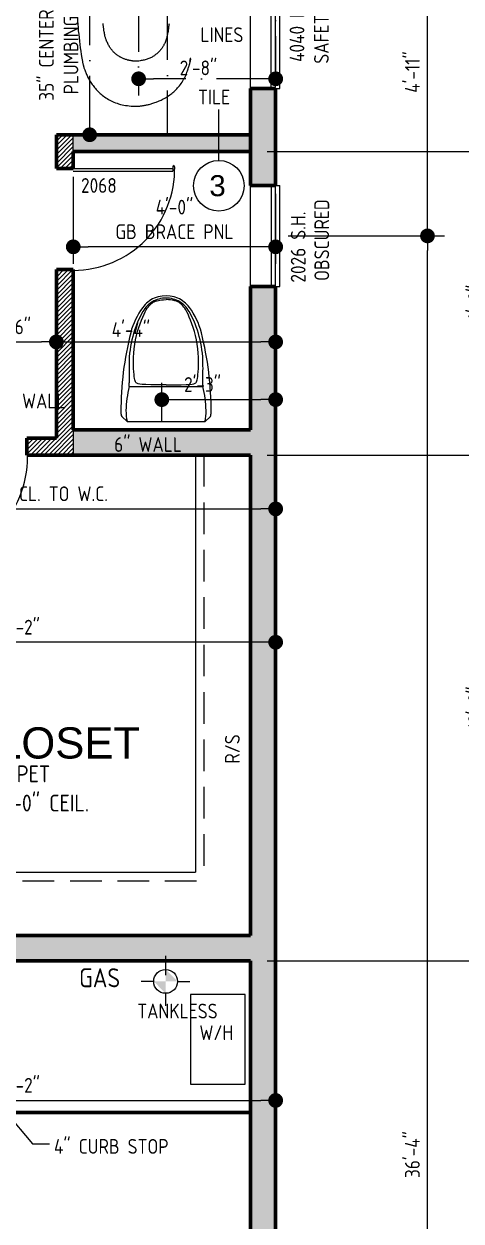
# Model space of a CAD drawing. Header units: feet. Extents: x 57903 to 63568, y -124112 to -112262.
# Drawn here: x 63307.6 to 63411.3, y -123728.5 to -123444.4 of the extents above; entities that cross this region are included whole.
import ezdxf

# ---------------------------------------------------------------- set-up
doc = ezdxf.new("R2010")
doc.units = ezdxf.units.FT
doc.header["$LTSCALE"] = 30
doc.header["$MEASUREMENT"] = 0
for name, pattern in [('HIDDEN', [0.375, 0.25, -0.125]), ('Solid', [0]), ('WIRE3', [0.59, 0.35, -0.12, 0, -0.12])]:
    doc.linetypes.add(name, pattern=pattern)
for name, color, linetype, lineweight in [('2', 2, 'Continuous', 35), ('CDRAFT0', 7, 'Continuous', 18), ('DIMS', 137, 'Continuous', 15), ('DOORS', 157, 'Continuous', 9), ('DOORTEXT', 253, 'Continuous', 20), ('FIXTURES', 2, 'Continuous', 15), ('HATCH', 123, 'Continuous', 0), ('ROOM LBLS', 253, 'Continuous', 30), ('TEXT LBLS', 81, 'Continuous', 18), ('WALLS', 7, 'Continuous', 60), ('WINDWS LBLS', 121, 'Continuous', 18)]:
    doc.layers.add(name, color=color, linetype=linetype, lineweight=lineweight)
for name, color, linetype in [('CABS-FLOORPLAN', 4, 'Continuous'), ('ELECTRICAL WIRING', 137, 'WIRE3'), ('TEXT', 7, 'Continuous'), ('WINS', 121, 'Continuous')]:
    doc.layers.add(name, color=color, linetype=linetype)
doc.styles.add('ARCH', font='ARCHITXT.SHX')
doc.styles.add('SWIS72', font='swissel.ttf', dxfattribs={"height": 4.5})
doc.styles.add('TEXT1', font='ARCHITXT.shx')
doc.dimstyles.new('ARCHITECTURAL', dxfattribs={"dimtxt": 3.5, "dimasz": 3.5, "dimexe": 4, "dimexo": 2, "dimgap": 1.5, "dimtad": 1, "dimdec": 1, "dimzin": 3, "dimdsep": 46, "dimlunit": 4, "dimtxsty": 'ARCH', "dimblk": 'DOT', "dimcen": 0.0625, "dimadec": 0, "dimazin": 0, "dimtfac": 1, "dimtdec": 1, "dimtix": 1, "dimtofl": 0, "dimtmove": 1, "dimatfit": 2, "dimldrblk": 'DOTSMALL', "dimfxl": 1, "dimtolj": 1, "dimtzin": 0, "dimarcsym": 0})

# ---------------------------------------------------------------- blocks, each defined once
blk = doc.blocks.new('TOILET1')
at = {"layer": 'CABS-FLOORPLAN', "color": 12}
for p, q in [((8.75, -10.25), (-8.75, -10.25)), ((-8.75, -10.25), (-8.71, -11.13)), ((8.75, -10.25), (8.71, -11.13))]:
    blk.add_line(p, q, dxfattribs=at)
blk.add_lwpolyline([(10.51, -3.11), (9.25, -2), (-9.25, -2), (-10.51, -3.11, 0.093331), (-10.71, -4.17, 0.061565), (-8.38, -23.04, 0.101081), (-5.53, -29.02, 0.125084), (-2.79, -31.24), (-1.9, -31.57), (-0.95, -31.74), (0, -31.77), (0.95, -31.74), (1.9, -31.57), (2.79, -31.24, 0.119506), (5.53, -29.02, 0.09972), (8.38, -23.04, 0.061521), (10.71, -4.17, 0.093352)], format="xyb", close=True, dxfattribs=at)
for points in [[(0, -10.65), (-2.05, -10.66), (-3.62, -10.68), (-4.8, -10.72), (-5.64, -10.77), (-6.21, -10.83), (-6.57, -10.89), (-6.79, -10.97), (-6.93, -11.05), (-6.93, -11.05), (-7.05, -11.14), (-7.15, -11.25), (-7.24, -11.4), (-7.32, -11.59), (-7.39, -11.84), (-7.46, -12.18), (-7.52, -12.6), (-7.58, -13.12), (-7.58, -13.12), (-7.63, -13.76), (-7.68, -14.51), (-7.71, -15.34), (-7.71, -16.24), (-7.7, -17.2), (-7.65, -18.21), (-7.55, -19.24), (-7.42, -20.28), (-7.42, -20.28), (-7.23, -21.31), (-7, -22.33), (-6.74, -23.33), (-6.45, -24.27), (-6.15, -25.17), (-5.83, -26), (-5.52, -26.75), (-5.22, -27.41), (-5.22, -27.41), (-4.94, -27.97), (-4.68, -28.44), (-4.44, -28.82), (-4.22, -29.13), (-4.02, -29.38), (-3.83, -29.58), (-3.67, -29.74), (-3.53, -29.87), (-3.53, -29.87), (-3.41, -29.98), (-3.3, -30.07), (-3.2, -30.14), (-3.1, -30.21), (-3.01, -30.27), (-2.91, -30.32), (-2.79, -30.38), (-2.66, -30.44), (-2.66, -30.44), (-2.51, -30.5), (-2.32, -30.57), (-2.09, -30.63), (-1.82, -30.7), (-1.48, -30.75), (-1.07, -30.81), (-0.58, -30.85), (0, -30.88)], [(0, -10.65), (2.05, -10.66), (3.62, -10.68), (4.8, -10.72), (5.64, -10.77), (6.21, -10.83), (6.57, -10.89), (6.79, -10.97), (6.93, -11.05), (6.93, -11.05), (7.05, -11.14), (7.15, -11.25), (7.24, -11.4), (7.32, -11.59), (7.39, -11.84), (7.46, -12.18), (7.52, -12.6), (7.58, -13.12), (7.58, -13.12), (7.63, -13.76), (7.68, -14.51), (7.71, -15.34), (7.71, -16.24), (7.7, -17.2), (7.65, -18.21), (7.55, -19.24), (7.42, -20.28), (7.42, -20.28), (7.23, -21.31), (7, -22.33), (6.74, -23.33), (6.45, -24.27), (6.15, -25.17), (5.83, -26), (5.52, -26.75), (5.22, -27.41), (5.22, -27.41), (4.94, -27.97), (4.68, -28.44), (4.44, -28.82), (4.22, -29.13), (4.02, -29.38), (3.83, -29.58), (3.67, -29.74), (3.53, -29.87), (3.53, -29.87), (3.41, -29.98), (3.3, -30.07), (3.2, -30.14), (3.1, -30.21), (3.01, -30.27), (2.91, -30.32), (2.79, -30.38), (2.66, -30.44), (2.66, -30.44), (2.51, -30.5), (2.32, -30.57), (2.09, -30.63), (1.82, -30.7), (1.48, -30.75), (1.07, -30.81), (0.58, -30.85), (0, -30.88)]]:
    blk.add_lwpolyline(points, dxfattribs=at)
for centre, radius, start, end in [((3.49, -4.54), 12.99, 168.7413, 180), ((-3.49, -4.54), 12.99, 0, 11.2587), ((19.71, -3.61), 29.23, 181.8205, 193.1357), ((-19.71, -3.61), 29.23, 346.8643, 358.1795), ((90.56, -14.61), 99.33, 177.9943, 180.6406), ((-90.56, -14.61), 99.33, 359.3594, 2.0057), ((17.19, -15.43), 25.96, 180.6406, 209.1162), ((-17.19, -15.43), 25.96, 330.8838, 359.3594), ((-0.15, -25.09), 6.11, 209.1162, 239.5441), ((0.15, -25.09), 6.11, 300.4559, 330.8838), ((0.04, -24.77), 6.48, 239.5441, 269.6202), ((-0.04, -24.77), 6.48, 270.3798, 300.4559)]:
    blk.add_arc(centre, radius, start, end, dxfattribs=at)
blk = doc.blocks.new('_Dot')
at = {"layer": 'DIMS', "color": 0, "lineweight": -2}
blk.add_line((-0.5, 0), (-1, 0), dxfattribs=at)
at = {"layer": 'DIMS', "color": 0, "const_width": 0.5}
blk.add_lwpolyline([(-0.25, 0, 1), (0.25, 0, 1)], format="xyb", close=True, dxfattribs=at)
blk = doc.blocks.new('*D727')
at = {"layer": 'Defpoints', "color": 0, "linetype": 'Solid', "transparency": 16777216}
for p in [(63367.31, -123582.89), (63245.31, -123586.34), (63245.31, -123591.16)]:
    blk.add_point(p, dxfattribs=at)
at = {"layer": 'DIMS', "color": 0, "linetype": 'Solid', "lineweight": -2, "transparency": 16777216}
for p, q in [((63367.31, -123584.89), (63367.31, -123595.16)), ((63245.31, -123588.34), (63245.31, -123595.16)), ((63363.81, -123591.16), (63248.81, -123591.16))]:
    blk.add_line(p, q, dxfattribs=at)
at = {"layer": 'DIMS', "color": 0, "linetype": 'Solid', "lineweight": -2, "transparency": 16777216, "xscale": 3.5, "yscale": 3.5, "zscale": 3.5, "rotation": 180}
blk.add_blockref('_Dot', (63245.31, -123591.16), dxfattribs=at)
at = {"layer": 'DIMS', "color": 0, "linetype": 'Solid', "lineweight": -2, "transparency": 16777216, "xscale": 3.5, "yscale": 3.5, "zscale": 3.5}
blk.add_blockref('_Dot', (63367.31, -123591.16), dxfattribs=at)
at = {"layer": 'DIMS', "color": 0, "linetype": 'Solid', "transparency": 16777216, "insert": (63306.31, -123587.58), "char_height": 3.5, "attachment_point": 5, "style": 'ARCH'}
blk.add_mtext('\\A1;10\'-2"', dxfattribs=at)
blk = doc.blocks.new('_DotSmall')
at = {"layer": 'DIMS', "color": 0, "const_width": 0.5}
blk.add_lwpolyline([(-0.0625, 0, 1), (0.0625, 0, 1)], format="xyb", close=True, dxfattribs=at)
blk = doc.blocks.new('*D648')
at = {"layer": 'Defpoints', "color": 0, "linetype": 'Solid', "transparency": 16777216}
for p in [(63245.31, -123660.74), (63367.31, -123689.52), (63367.31, -123699.89)]:
    blk.add_point(p, dxfattribs=at)
at = {"layer": 'DIMS', "color": 0, "linetype": 'Solid', "lineweight": -2, "transparency": 16777216}
for p, q in [((63245.31, -123662.74), (63245.31, -123703.89)), ((63367.31, -123691.52), (63367.31, -123703.89)), ((63248.81, -123699.89), (63363.81, -123699.89))]:
    blk.add_line(p, q, dxfattribs=at)
at = {"layer": 'DIMS', "color": 0, "linetype": 'Solid', "lineweight": -2, "transparency": 16777216, "xscale": 3.5, "yscale": 3.5, "zscale": 3.5, "rotation": 180}
blk.add_blockref('_Dot', (63245.31, -123699.89), dxfattribs=at)
at = {"layer": 'DIMS', "color": 0, "linetype": 'Solid', "lineweight": -2, "transparency": 16777216, "xscale": 3.5, "yscale": 3.5, "zscale": 3.5}
blk.add_blockref('_Dot', (63367.31, -123699.89), dxfattribs=at)
at = {"layer": 'DIMS', "color": 0, "linetype": 'Solid', "transparency": 16777216, "insert": (63306.31, -123696.3), "char_height": 3.5, "attachment_point": 5, "style": 'ARCH'}
blk.add_mtext('\\A1;10\'-2"', dxfattribs=at)
blk = doc.blocks.new('*D649')
at = {"layer": 'Defpoints', "color": 0, "linetype": 'Solid', "transparency": 16777216}
for p in [(63367.31, -123519.9), (63367.31, -123524.23), (63315.31, -123528.15)]:
    blk.add_point(p, dxfattribs=at)
at = {"layer": 'DIMS', "color": 0, "linetype": 'Solid', "lineweight": -2, "transparency": 16777216}
for p, q in [((63315.31, -123526.15), (63315.31, -123515.9)), ((63367.31, -123522.23), (63367.31, -123515.9)), ((63318.81, -123519.9), (63363.81, -123519.9))]:
    blk.add_line(p, q, dxfattribs=at)
at = {"layer": 'DIMS', "color": 0, "linetype": 'Solid', "lineweight": -2, "transparency": 16777216, "xscale": 3.5, "yscale": 3.5, "zscale": 3.5, "rotation": 180}
blk.add_blockref('_Dot', (63315.31, -123519.9), dxfattribs=at)
at = {"layer": 'DIMS', "color": 0, "linetype": 'Solid', "lineweight": -2, "transparency": 16777216, "xscale": 3.5, "yscale": 3.5, "zscale": 3.5}
blk.add_blockref('_Dot', (63367.31, -123519.9), dxfattribs=at)
at = {"layer": 'DIMS', "color": 0, "linetype": 'Solid', "transparency": 16777216, "insert": (63332.98, -123516.98), "char_height": 3.5, "attachment_point": 5, "style": 'ARCH'}
blk.add_mtext('\\A1;4\'-4"', dxfattribs=at)
blk = doc.blocks.new('*D652')
at = {"layer": 'Defpoints', "color": 0, "linetype": 'Solid', "transparency": 16777216}
for p in [(63367.31, -123431.51), (63237.31, -123441.22), (63367.31, -123461.55)]:
    blk.add_point(p, dxfattribs=at)
at = {"layer": 'DIMS', "color": 0, "linetype": 'Solid', "lineweight": -2, "transparency": 16777216}
for p, q in [((63237.31, -123439.22), (63237.31, -123427.51)), ((63367.31, -123459.55), (63367.31, -123427.51)), ((63240.81, -123431.51), (63363.81, -123431.51))]:
    blk.add_line(p, q, dxfattribs=at)
at = {"layer": 'DIMS', "color": 0, "linetype": 'Solid', "lineweight": -2, "transparency": 16777216, "xscale": 3.5, "yscale": 3.5, "zscale": 3.5, "rotation": 180}
blk.add_blockref('_Dot', (63237.31, -123431.51), dxfattribs=at)
at = {"layer": 'DIMS', "color": 0, "linetype": 'Solid', "lineweight": -2, "transparency": 16777216, "xscale": 3.5, "yscale": 3.5, "zscale": 3.5}
blk.add_blockref('_Dot', (63367.31, -123431.51), dxfattribs=at)
at = {"layer": 'DIMS', "color": 0, "linetype": 'Solid', "transparency": 16777216, "insert": (63308.95, -123427.92), "char_height": 3.5, "attachment_point": 5, "style": 'ARCH'}
blk.add_mtext('\\A1;10\'-10"', dxfattribs=at)
blk = doc.blocks.new('*D697')
at = {"layer": 'Defpoints', "color": 0, "linetype": 'Solid', "transparency": 16777216}
for p in [(63368.31, -123494.74), (63403.31, -123494.74), (63367.31, -123930.74)]:
    blk.add_point(p, dxfattribs=at)
at = {"layer": 'DIMS', "color": 0, "linetype": 'Solid', "lineweight": -2, "transparency": 16777216}
for p, q in [((63370.31, -123494.74), (63407.31, -123494.74)), ((63403.31, -123927.24), (63403.31, -123498.24)), ((63369.31, -123930.74), (63407.31, -123930.74))]:
    blk.add_line(p, q, dxfattribs=at)
at = {"layer": 'DIMS', "color": 0, "linetype": 'Solid', "lineweight": -2, "transparency": 16777216, "xscale": 3.5, "yscale": 3.5, "zscale": 3.5}
for p, rotation in [((63403.31, -123494.74), 90), ((63403.31, -123930.74), 270)]:
    blk.add_blockref('_Dot', p, dxfattribs=dict(at, rotation=rotation))
at = {"layer": 'DIMS', "color": 0, "linetype": 'Solid', "transparency": 16777216, "insert": (63399.73, -123712.74), "char_height": 3.5, "attachment_point": 5, "rotation": 90, "style": 'ARCH'}
blk.add_mtext('\\A1;36\'-4"', dxfattribs=at)
blk = doc.blocks.new('*D698')
at = {"layer": 'Defpoints', "color": 0, "linetype": 'Solid', "transparency": 16777216}
for p in [(63366.26, -123435.74), (63403.31, -123435.74), (63368.31, -123494.74)]:
    blk.add_point(p, dxfattribs=at)
at = {"layer": 'DIMS', "color": 0, "linetype": 'Solid', "lineweight": -2, "transparency": 16777216}
for p, q in [((63368.26, -123435.74), (63407.31, -123435.74)), ((63403.31, -123491.24), (63403.31, -123439.24)), ((63370.31, -123494.74), (63407.31, -123494.74))]:
    blk.add_line(p, q, dxfattribs=at)
at = {"layer": 'DIMS', "color": 0, "linetype": 'Solid', "lineweight": -2, "transparency": 16777216, "xscale": 3.5, "yscale": 3.5, "zscale": 3.5}
for p, rotation in [((63403.31, -123435.74), 90), ((63403.31, -123494.74), 270)]:
    blk.add_blockref('_Dot', p, dxfattribs=dict(at, rotation=rotation))
at = {"layer": 'DIMS', "color": 0, "linetype": 'Solid', "transparency": 16777216, "insert": (63399.73, -123455.86), "char_height": 3.5, "attachment_point": 5, "rotation": 90, "style": 'ARCH'}
blk.add_mtext('\\A1;4\'-11"', dxfattribs=at)
blk = doc.blocks.new('*D700')
at = {"layer": 'Defpoints', "color": 0, "linetype": 'Solid', "transparency": 16777216}
for p in [(63363.31, -123666.74), (63418.31, -123666.74), (63367.31, -123930.74)]:
    blk.add_point(p, dxfattribs=at)
at = {"layer": 'DIMS', "color": 0, "linetype": 'Solid', "lineweight": -2, "transparency": 16777216}
for p, q in [((63365.31, -123666.74), (63422.31, -123666.74)), ((63418.31, -123927.24), (63418.31, -123670.24)), ((63369.31, -123930.74), (63422.31, -123930.74))]:
    blk.add_line(p, q, dxfattribs=at)
at = {"layer": 'DIMS', "color": 0, "linetype": 'Solid', "lineweight": -2, "transparency": 16777216, "xscale": 3.5, "yscale": 3.5, "zscale": 3.5}
for p, rotation in [((63418.31, -123666.74), 90), ((63418.31, -123930.74), 270)]:
    blk.add_blockref('_Dot', p, dxfattribs=dict(at, rotation=rotation))
at = {"layer": 'DIMS', "color": 0, "linetype": 'Solid', "transparency": 16777216, "insert": (63414.73, -123798.74), "char_height": 3.5, "attachment_point": 5, "rotation": 90, "style": 'ARCH'}
blk.add_mtext('\\A1;22\'-0"', dxfattribs=at)
blk = doc.blocks.new('*D701')
at = {"layer": 'Defpoints', "color": 0, "linetype": 'Solid', "transparency": 16777216}
for p in [(63363.31, -123546.74), (63418.31, -123546.74), (63363.31, -123666.74)]:
    blk.add_point(p, dxfattribs=at)
at = {"layer": 'DIMS', "color": 0, "linetype": 'Solid', "lineweight": -2, "transparency": 16777216}
for p, q in [((63365.31, -123546.74), (63422.31, -123546.74)), ((63418.31, -123663.24), (63418.31, -123550.24)), ((63365.31, -123666.74), (63422.31, -123666.74))]:
    blk.add_line(p, q, dxfattribs=at)
at = {"layer": 'DIMS', "color": 0, "linetype": 'Solid', "lineweight": -2, "transparency": 16777216, "xscale": 3.5, "yscale": 3.5, "zscale": 3.5}
for p, rotation in [((63418.31, -123546.74), 90), ((63418.31, -123666.74), 270)]:
    blk.add_blockref('_Dot', p, dxfattribs=dict(at, rotation=rotation))
at = {"layer": 'DIMS', "color": 0, "linetype": 'Solid', "transparency": 16777216, "insert": (63414.73, -123606.74), "char_height": 3.5, "attachment_point": 5, "rotation": 90, "style": 'ARCH'}
blk.add_mtext('\\A1;10\'-0"', dxfattribs=at)
blk = doc.blocks.new('*D702')
at = {"layer": 'Defpoints', "color": 0, "linetype": 'Solid', "transparency": 16777216}
for p in [(63363.31, -123474.74), (63418.31, -123474.74), (63363.31, -123546.74)]:
    blk.add_point(p, dxfattribs=at)
at = {"layer": 'DIMS', "color": 0, "linetype": 'Solid', "lineweight": -2, "transparency": 16777216}
for p, q in [((63365.31, -123474.74), (63422.31, -123474.74)), ((63418.31, -123543.24), (63418.31, -123478.24)), ((63365.31, -123546.74), (63422.31, -123546.74))]:
    blk.add_line(p, q, dxfattribs=at)
at = {"layer": 'DIMS', "color": 0, "linetype": 'Solid', "lineweight": -2, "transparency": 16777216, "xscale": 3.5, "yscale": 3.5, "zscale": 3.5}
for p, rotation in [((63418.31, -123474.74), 90), ((63418.31, -123546.74), 270)]:
    blk.add_blockref('_Dot', p, dxfattribs=dict(at, rotation=rotation))
at = {"layer": 'DIMS', "color": 0, "linetype": 'Solid', "transparency": 16777216, "insert": (63414.73, -123510.74), "char_height": 3.5, "attachment_point": 5, "rotation": 90, "style": 'ARCH'}
blk.add_mtext('\\A1;6\'-0"', dxfattribs=at)
blk = doc.blocks.new('*D703')
at = {"layer": 'Defpoints', "color": 0, "linetype": 'Solid', "transparency": 16777216}
for p in [(63363.31, -123400.74), (63418.31, -123400.74), (63363.31, -123474.74)]:
    blk.add_point(p, dxfattribs=at)
at = {"layer": 'DIMS', "color": 0, "linetype": 'Solid', "lineweight": -2, "transparency": 16777216}
for p, q in [((63365.31, -123400.74), (63422.31, -123400.74)), ((63418.31, -123471.24), (63418.31, -123404.24)), ((63365.31, -123474.74), (63422.31, -123474.74))]:
    blk.add_line(p, q, dxfattribs=at)
at = {"layer": 'DIMS', "color": 0, "linetype": 'Solid', "lineweight": -2, "transparency": 16777216, "xscale": 3.5, "yscale": 3.5, "zscale": 3.5}
for p, rotation in [((63418.31, -123400.74), 90), ((63418.31, -123474.74), 270)]:
    blk.add_blockref('_Dot', p, dxfattribs=dict(at, rotation=rotation))
at = {"layer": 'DIMS', "color": 0, "linetype": 'Solid', "transparency": 16777216, "insert": (63414.73, -123437.74), "char_height": 3.5, "attachment_point": 5, "rotation": 90, "style": 'ARCH'}
blk.add_mtext('\\A1;6\'-2"', dxfattribs=at)
blk = doc.blocks.new('*D705')
at = {"layer": 'Defpoints', "color": 0, "linetype": 'Solid', "transparency": 16777216}
for p in [(63367.31, -123178.74), (63433.31, -123178.74), (63367.31, -123930.74)]:
    blk.add_point(p, dxfattribs=at)
at = {"layer": 'DIMS', "color": 0, "linetype": 'Solid', "lineweight": -2, "transparency": 16777216}
for p, q in [((63369.31, -123178.74), (63437.31, -123178.74)), ((63433.31, -123927.24), (63433.31, -123182.24)), ((63369.31, -123930.74), (63437.31, -123930.74))]:
    blk.add_line(p, q, dxfattribs=at)
at = {"layer": 'DIMS', "color": 0, "linetype": 'Solid', "lineweight": -2, "transparency": 16777216, "xscale": 3.5, "yscale": 3.5, "zscale": 3.5}
for p, rotation in [((63433.31, -123178.74), 90), ((63433.31, -123930.74), 270)]:
    blk.add_blockref('_Dot', p, dxfattribs=dict(at, rotation=rotation))
at = {"layer": 'DIMS', "color": 0, "linetype": 'Solid', "transparency": 16777216, "insert": (63429.73, -123554.74), "char_height": 3.5, "attachment_point": 5, "rotation": 90, "style": 'ARCH'}
blk.add_mtext('\\A1;62\'-8"', dxfattribs=at)
blk = doc.blocks.new('*D708')
at = {"layer": 'Defpoints', "color": 0, "linetype": 'Solid', "transparency": 16777216}
for p in [(63367.31, -123527.28), (63200.31, -123532.74), (63367.31, -123559.52)]:
    blk.add_point(p, dxfattribs=at)
at = {"layer": 'DIMS', "color": 0, "linetype": 'Solid', "lineweight": -2, "transparency": 16777216}
for p, q in [((63367.31, -123529.28), (63367.31, -123563.52)), ((63200.31, -123534.74), (63200.31, -123563.52)), ((63203.81, -123559.52), (63363.81, -123559.52))]:
    blk.add_line(p, q, dxfattribs=at)
at = {"layer": 'DIMS', "color": 0, "linetype": 'Solid', "lineweight": -2, "transparency": 16777216, "xscale": 3.5, "yscale": 3.5, "zscale": 3.5, "rotation": 180}
blk.add_blockref('_Dot', (63200.31, -123559.52), dxfattribs=at)
at = {"layer": 'DIMS', "color": 0, "linetype": 'Solid', "lineweight": -2, "transparency": 16777216, "xscale": 3.5, "yscale": 3.5, "zscale": 3.5}
blk.add_blockref('_Dot', (63367.31, -123559.52), dxfattribs=at)
at = {"layer": 'DIMS', "color": 0, "linetype": 'Solid', "transparency": 16777216, "insert": (63307.03, -123555.93), "char_height": 3.5, "attachment_point": 5, "style": 'ARCH'}
blk.add_mtext('\\A1;13\'-11" TO CL. TO W.C.', dxfattribs=at)
blk = doc.blocks.new('*D709')
at = {"layer": 'Defpoints', "color": 0, "linetype": 'Solid', "transparency": 16777216}
for p in [(63367.31, -123533.59), (63340.31, -123540.74), (63367.31, -123540.74)]:
    blk.add_point(p, dxfattribs=at)
at = {"layer": 'DIMS', "color": 0, "linetype": 'Solid', "lineweight": -2, "transparency": 16777216}
for p, q in [((63340.31, -123538.74), (63340.31, -123529.59)), ((63367.31, -123538.74), (63367.31, -123529.59)), ((63343.81, -123533.59), (63363.81, -123533.59))]:
    blk.add_line(p, q, dxfattribs=at)
at = {"layer": 'DIMS', "color": 0, "linetype": 'Solid', "lineweight": -2, "transparency": 16777216, "xscale": 3.5, "yscale": 3.5, "zscale": 3.5, "rotation": 180}
blk.add_blockref('_Dot', (63340.31, -123533.59), dxfattribs=at)
at = {"layer": 'DIMS', "color": 0, "linetype": 'Solid', "lineweight": -2, "transparency": 16777216, "xscale": 3.5, "yscale": 3.5, "zscale": 3.5}
blk.add_blockref('_Dot', (63367.31, -123533.59), dxfattribs=at)
at = {"layer": 'DIMS', "color": 0, "linetype": 'Solid', "transparency": 16777216, "insert": (63349.97, -123530), "char_height": 3.5, "attachment_point": 5, "style": 'ARCH'}
blk.add_mtext('\\A1;2\'-3"', dxfattribs=at)
blk = doc.blocks.new('*D751')
at = {"layer": 'Defpoints', "color": 0, "linetype": 'WIRE3', "transparency": 16777216}
for p in [(63334.81, -123438.55), (63334.81, -123457.46), (63367.31, -123459.74)]:
    blk.add_point(p, dxfattribs=at)
at = {"layer": 'DIMS', "color": 0, "linetype": 'WIRE3', "lineweight": -2, "transparency": 16777216}
for p, q in [((63334.81, -123440.55), (63334.81, -123461.46)), ((63367.31, -123457.74), (63367.31, -123453.46)), ((63363.81, -123457.46), (63338.31, -123457.46))]:
    blk.add_line(p, q, dxfattribs=at)
at = {"layer": 'DIMS', "color": 0, "linetype": 'WIRE3', "lineweight": -2, "transparency": 16777216, "xscale": 3.5, "yscale": 3.5, "zscale": 3.5, "rotation": 180}
blk.add_blockref('_Dot', (63334.81, -123457.46), dxfattribs=at)
at = {"layer": 'DIMS', "color": 0, "linetype": 'WIRE3', "lineweight": -2, "transparency": 16777216, "xscale": 3.5, "yscale": 3.5, "zscale": 3.5}
blk.add_blockref('_Dot', (63367.31, -123457.46), dxfattribs=at)
at = {"layer": 'DIMS', "color": 0, "linetype": 'WIRE3', "lineweight": 0, "transparency": 16777216, "insert": (63348.99, -123454.87), "char_height": 3.5, "attachment_point": 5, "style": 'ARCH'}
blk.add_mtext('\\A1;2\'-8"', dxfattribs=at)
blk = doc.blocks.new('*D753')
at = {"layer": 'Defpoints', "color": 0, "linetype": 'WIRE3', "transparency": 16777216}
for p in [(63323.21, -123435.74), (63362.49, -123435.74), (63332.39, -123470.74)]:
    blk.add_point(p, dxfattribs=at)
at = {"layer": 'ELECTRICAL WIRING', "color": 0, "linetype": 'WIRE3', "lineweight": -2, "transparency": 16777216}
for p, q in [((63360.49, -123435.74), (63319.21, -123435.74)), ((63323.21, -123467.24), (63323.21, -123439.24)), ((63330.39, -123470.74), (63319.21, -123470.74))]:
    blk.add_line(p, q, dxfattribs=at)
at = {"layer": 'ELECTRICAL WIRING', "color": 0, "linetype": 'WIRE3', "lineweight": -2, "transparency": 16777216, "xscale": 3.5, "yscale": 3.5, "zscale": 3.5}
for p, rotation in [((63323.21, -123435.74), 90), ((63323.21, -123470.74), 270)]:
    blk.add_blockref('_Dot', p, dxfattribs=dict(at, rotation=rotation))
at = {"layer": 'ELECTRICAL WIRING', "color": 0, "linetype": 'WIRE3', "lineweight": 0, "transparency": 16777216, "insert": (63315.86, -123451.84), "char_height": 3.5, "attachment_point": 5, "rotation": 90, "style": 'ARCH'}
blk.add_mtext('\\A1;35" CENTER\\PPLUMBING', dxfattribs=at)
blk = doc.blocks.new('*D615')
at = {"layer": 'Defpoints', "color": 0, "linetype": 'Solid', "transparency": 16777216}
for p in [(63315.31, -123519.9), (63273.31, -123522.74), (63315.31, -123527.1)]:
    blk.add_point(p, dxfattribs=at)
at = {"layer": 'DIMS', "color": 0, "linetype": 'Solid', "lineweight": -2, "transparency": 16777216}
for p, q in [((63273.31, -123520.74), (63273.31, -123515.9)), ((63315.31, -123525.1), (63315.31, -123515.9)), ((63276.81, -123519.9), (63311.81, -123519.9))]:
    blk.add_line(p, q, dxfattribs=at)
at = {"layer": 'DIMS', "color": 0, "linetype": 'Solid', "lineweight": -2, "transparency": 16777216, "xscale": 3.5, "yscale": 3.5, "zscale": 3.5, "rotation": 180}
blk.add_blockref('_Dot', (63273.31, -123519.9), dxfattribs=at)
at = {"layer": 'DIMS', "color": 0, "linetype": 'Solid', "lineweight": -2, "transparency": 16777216, "xscale": 3.5, "yscale": 3.5, "zscale": 3.5}
blk.add_blockref('_Dot', (63315.31, -123519.9), dxfattribs=at)
at = {"layer": 'DIMS', "color": 0, "linetype": 'Solid', "transparency": 16777216, "insert": (63304.85, -123516.32), "char_height": 3.5, "attachment_point": 5, "style": 'ARCH'}
blk.add_mtext('\\A1;3\'-6"', dxfattribs=at)
blk = doc.blocks.new('*D773')
at = {"layer": 'Defpoints', "color": 0, "linetype": 'Solid', "transparency": 16777216}
for p in [(63319.31, -123478.74), (63367.31, -123482.74), (63319.31, -123497.33)]:
    blk.add_point(p, dxfattribs=at)
at = {"layer": 'DIMS', "color": 0, "linetype": 'Solid', "lineweight": -2, "transparency": 16777216}
for p, q in [((63319.31, -123480.74), (63319.31, -123501.33)), ((63367.31, -123484.74), (63367.31, -123501.33)), ((63363.81, -123497.33), (63322.81, -123497.33))]:
    blk.add_line(p, q, dxfattribs=at)
at = {"layer": 'DIMS', "color": 0, "linetype": 'Solid', "lineweight": -2, "transparency": 16777216, "xscale": 3.5, "yscale": 3.5, "zscale": 3.5, "rotation": 180}
blk.add_blockref('_Dot', (63319.31, -123497.33), dxfattribs=at)
at = {"layer": 'DIMS', "color": 0, "linetype": 'Solid', "lineweight": -2, "transparency": 16777216, "xscale": 3.5, "yscale": 3.5, "zscale": 3.5}
blk.add_blockref('_Dot', (63367.31, -123497.33), dxfattribs=at)
at = {"layer": 'DIMS', "color": 0, "linetype": 'Solid', "transparency": 16777216, "insert": (63343.31, -123490.83), "char_height": 3.5, "attachment_point": 5, "style": 'ARCH'}
blk.add_mtext('\\A1;4\'-0"\\PGB BRACE PNL', dxfattribs=at)

msp = doc.modelspace()

# ---------------------------------------------------------------- hatches: boundary and pattern name
at = {"layer": 'HATCH'}
h = msp.add_hatch(color=9, dxfattribs=at)
h.dxf.hatch_style = 1
h.set_gradient(color1=(199, 200, 202), color2=(147, 149, 152), name='INVCYLINDER')
h.paths.add_polyline_path([(63367.31, -123459.74), (63363.31, -123459.74), (63361.31, -123459.74), (63361.31, -123482.74), (63367.26, -123482.74), (63367.31, -123482.74)])
at = {"layer": 'HATCH', "linetype": 'Solid'}
h = msp.add_hatch(dxfattribs=at)
h.set_pattern_fill('ANSI31', color=256, scale=6, style=0)
h.paths.add_polyline_path([(63319.31, -123470.74), (63315.31, -123470.74), (63315.31, -123478.74), (63319.31, -123478.74), (63319.31, -123474.74)])
msp.add_hatch(color=256, dxfattribs=at).paths.add_polyline_path([(63361.31, -123470.74), (63319.31, -123470.74), (63319.31, -123474.74), (63361.31, -123474.74)])
h = msp.add_hatch(dxfattribs=at)
h.set_pattern_fill('ANSI31', color=256, scale=6, style=0)
h.set_pattern_definition([(45, (-23264.375, -1250.8358), (-0.530330086, 0.530330086), [])])
h.paths.add_polyline_path([(63308.31, -123546.74), (63308.31, -123542.74), (63315.31, -123542.74), (63315.31, -123502.74), (63319.31, -123502.74), (63319.31, -123540.74), (63319.31, -123546.74)])
at = {"layer": 'HATCH'}
h = msp.add_hatch(color=9, dxfattribs=at)
h.dxf.hatch_style = 1
h.set_gradient(color1=(199, 200, 202), color2=(147, 149, 152), name='INVCYLINDER')
h.paths.add_polyline_path([(63361.31, -123540.74), (63319.31, -123540.74), (63319.31, -123546.74), (63361.31, -123546.74), (63361.31, -123660.74), (63249.31, -123660.74), (63245.31, -123660.74), (63203.31, -123660.74), (63199.31, -123660.74), (63177.31, -123660.74), (63177.31, -123666.74), (63361.31, -123666.74), (63361.31, -123924.74), (63367.31, -123924.74), (63367.31, -123506.74), (63366.31, -123506.74), (63361.31, -123506.74)])
h.paths.add_polyline_path([(63327.97, -123547.03), (63351.55, -123547.03), (63351.55, -123540.78), (63327.97, -123540.78)], flags=25)

# ---------------------------------------------------------------- linework, layer by layer
at = {"layer": 'CABS-FLOORPLAN', "color": 4}
for p in [(63348.31, -123546.74), (63264.31, -123645.74)]:
    msp.add_line(p, (63348.31, -123645.74), dxfattribs=at)
at = {"layer": 'CABS-FLOORPLAN', "color": 4, "linetype": 'HIDDEN'}
for p in [(63350.31, -123546.74), (63262.31, -123647.74)]:
    msp.add_line(p, (63350.31, -123647.74), dxfattribs=at)
at = {"layer": 'CABS-FLOORPLAN', "color": 12, "linetype": 'Continuous'}
for points in [[(63320.33, -123443.68), (63320.39, -123444.48), (63320.45, -123445.28), (63320.51, -123446.08), (63320.61, -123446.89), (63320.7, -123447.69), (63320.79, -123448.49), (63320.88, -123449.29), (63320.98, -123450.13), (63321.1, -123450.93), (63321.22, -123451.73), (63321.35, -123452.56), (63321.47, -123453.37), (63321.5, -123453.46), (63321.5, -123453.52), (63321.53, -123453.61), (63321.56, -123453.71), (63321.56, -123453.8), (63321.59, -123453.92), (63321.63, -123454.05), (63321.66, -123454.2), (63321.72, -123454.32), (63321.75, -123454.48), (63321.81, -123454.66), (63321.84, -123454.82), (63321.9, -123455), (63321.96, -123455.19), (63322.06, -123455.37), (63322.12, -123455.59), (63322.21, -123455.77), (63322.3, -123455.99), (63322.4, -123456.21), (63322.49, -123456.42), (63322.58, -123456.67), (63322.71, -123456.88), (63322.8, -123457.13), (63322.92, -123457.35), (63323.08, -123457.59), (63323.2, -123457.84), (63323.35, -123458.09), (63323.51, -123458.3), (63323.66, -123458.55), (63323.82, -123458.8), (63324, -123459.04), (63324.19, -123459.29), (63324.37, -123459.54), (63324.59, -123459.75), (63324.77, -123460), (63324.99, -123460.25), (63325.21, -123460.46), (63325.45, -123460.71), (63325.7, -123460.93), (63325.95, -123461.14), (63326.19, -123461.36), (63326.47, -123461.57), (63326.75, -123461.76), (63327.03, -123461.98), (63327.33, -123462.16), (63327.64, -123462.35), (63327.95, -123462.53), (63328.29, -123462.69), (63328.63, -123462.84), (63328.97, -123462.99), (63329.34, -123463.15), (63329.71, -123463.27), (63330.08, -123463.4), (63330.48, -123463.52), (63330.88, -123463.61), (63331.28, -123463.7), (63331.72, -123463.77), (63332.15, -123463.83), (63332.61, -123463.89), (63333.07, -123463.92), (63333.54, -123463.95), (63334.03, -123463.95), (63334.52, -123463.95), (63334.59, -123463.95), (63334.74, -123463.95), (63334.8, -123463.95), (63334.89, -123463.92), (63334.99, -123463.92), (63335.11, -123463.92), (63335.23, -123463.89), (63335.36, -123463.89), (63335.51, -123463.86), (63335.63, -123463.86), (63335.79, -123463.83), (63335.97, -123463.8), (63336.13, -123463.77), (63336.31, -123463.73), (63336.5, -123463.7), (63336.71, -123463.64), (63336.9, -123463.61), (63337.12, -123463.55), (63337.33, -123463.52), (63337.55, -123463.46), (63337.76, -123463.4), (63337.98, -123463.33), (63338.2, -123463.27), (63338.44, -123463.18), (63338.69, -123463.09), (63338.94, -123463.02), (63339.15, -123462.93), (63339.4, -123462.84), (63339.65, -123462.72), (63339.89, -123462.62), (63340.17, -123462.5), (63340.42, -123462.38), (63340.66, -123462.25), (63340.91, -123462.1), (63341.16, -123461.94), (63341.41, -123461.82), (63341.68, -123461.64), (63341.93, -123461.48), (63342.18, -123461.3), (63342.42, -123461.11), (63342.67, -123460.93), (63342.92, -123460.74), (63343.13, -123460.53), (63343.38, -123460.31), (63343.6, -123460.09), (63343.84, -123459.85), (63344.06, -123459.6), (63344.28, -123459.35), (63344.49, -123459.11), (63344.71, -123458.83), (63344.92, -123458.55), (63345.11, -123458.24), (63345.29, -123457.96), (63345.48, -123457.62), (63345.66, -123457.32), (63345.82, -123456.98), (63346, -123456.64), (63346.16, -123456.27), (63346.28, -123455.9), (63346.44, -123455.53), (63346.56, -123455.13), (63346.68, -123454.72), (63346.71, -123454.6), (63346.74, -123454.51), (63346.77, -123454.42), (63346.81, -123454.29), (63346.84, -123454.17), (63346.87, -123454.08), (63346.9, -123453.98), (63346.93, -123453.89), (63346.96, -123453.8), (63346.99, -123453.67), (63347.02, -123453.55), (63347.05, -123453.43), (63347.08, -123453.3), (63347.11, -123453.15), (63347.14, -123453), (63347.18, -123452.84), (63347.21, -123452.69)], [(63342.02, -123444.42), (63341.99, -123444.66), (63341.96, -123444.88), (63341.93, -123445.13), (63341.9, -123445.34), (63341.87, -123445.59), (63341.84, -123445.81), (63341.81, -123446.02), (63341.78, -123446.24), (63341.74, -123446.45), (63341.68, -123446.67), (63341.65, -123446.86), (63341.62, -123447.07), (63341.59, -123447.26), (63341.53, -123447.44), (63341.5, -123447.6), (63341.5, -123447.66), (63341.47, -123447.72), (63341.44, -123447.81), (63341.41, -123447.9), (63341.37, -123448.06), (63341.34, -123448.12), (63341.31, -123448.21), (63341.28, -123448.31), (63341.25, -123448.4), (63341.22, -123448.49), (63341.19, -123448.58), (63341.16, -123448.68), (63341.1, -123448.8), (63341.07, -123448.89), (63341, -123449.02), (63340.94, -123449.14), (63340.88, -123449.23), (63340.82, -123449.35), (63340.76, -123449.48), (63340.7, -123449.6), (63340.6, -123449.73), (63340.54, -123449.85), (63340.45, -123449.97), (63340.39, -123450.13), (63340.29, -123450.25), (63340.2, -123450.37), (63340.08, -123450.5), (63339.99, -123450.62), (63339.89, -123450.74), (63339.77, -123450.9), (63339.65, -123451.02), (63339.52, -123451.14), (63339.4, -123451.27), (63339.28, -123451.39), (63339.12, -123451.51), (63339, -123451.64), (63338.84, -123451.73), (63338.69, -123451.85), (63338.54, -123451.98), (63338.35, -123452.07), (63338.2, -123452.19), (63338.01, -123452.29), (63337.83, -123452.38), (63337.64, -123452.47), (63337.46, -123452.56), (63337.24, -123452.66), (63337.02, -123452.75), (63336.84, -123452.81), (63336.59, -123452.9), (63336.38, -123452.97), (63336.13, -123453.03), (63335.91, -123453.06), (63335.67, -123453.12), (63335.39, -123453.15), (63335.14, -123453.21), (63334.86, -123453.24), (63334.59, -123453.24), (63334.31, -123453.27), (63334.03, -123453.27), (63334, -123453.27), (63333.94, -123453.27), (63333.85, -123453.27), (63333.75, -123453.27), (63333.6, -123453.24), (63333.47, -123453.24), (63333.38, -123453.21), (63333.29, -123453.21), (63333.2, -123453.21), (63333.1, -123453.18), (63333.01, -123453.18), (63332.89, -123453.15), (63332.8, -123453.12), (63332.67, -123453.12), (63332.55, -123453.09), (63332.46, -123453.06), (63332.33, -123453.03), (63332.21, -123453), (63332.09, -123452.97), (63331.93, -123452.9), (63331.81, -123452.87), (63331.69, -123452.84), (63331.53, -123452.78), (63331.41, -123452.72), (63331.28, -123452.69), (63331.13, -123452.63), (63331.01, -123452.56), (63330.85, -123452.5), (63330.7, -123452.41), (63330.57, -123452.35), (63330.42, -123452.29), (63330.27, -123452.19), (63330.14, -123452.1), (63329.99, -123452.01), (63329.86, -123451.92), (63329.71, -123451.82), (63329.56, -123451.7), (63329.43, -123451.61), (63329.28, -123451.48), (63329.15, -123451.36), (63329.03, -123451.24), (63328.88, -123451.11), (63328.75, -123450.99), (63328.63, -123450.84), (63328.51, -123450.68), (63328.38, -123450.53), (63328.26, -123450.37), (63328.14, -123450.22), (63328.01, -123450.03), (63327.89, -123449.85), (63327.8, -123449.66), (63327.67, -123449.48), (63327.58, -123449.29), (63327.49, -123449.08), (63327.4, -123448.86), (63327.3, -123448.65), (63327.21, -123448.43), (63327.15, -123448.21), (63327.12, -123448.12), (63327.06, -123448), (63327.03, -123447.94), (63326.99, -123447.84), (63326.96, -123447.75), (63326.93, -123447.63), (63326.9, -123447.47), (63326.84, -123447.32), (63326.84, -123447.26), (63326.81, -123447.16), (63326.78, -123447.07), (63326.78, -123446.95), (63326.75, -123446.86), (63326.72, -123446.73), (63326.69, -123446.61), (63326.69, -123446.49), (63326.66, -123446.36), (63326.62, -123446.21), (63326.59, -123446.05), (63326.59, -123445.9), (63326.56, -123445.74), (63326.53, -123445.56), (63326.5, -123445.37), (63326.47, -123445.19), (63326.47, -123445), (63326.44, -123444.79), (63326.41, -123444.57), (63326.38, -123444.36)]]:
    msp.add_lwpolyline(points, dxfattribs=at)
at = {"layer": 'CDRAFT0', "linetype": 'Solid'}
msp.add_line((63361.31, -123470.74), (63361.31, -123474.74), dxfattribs=at)
at = {"layer": 'DIMS', "linetype": 'Solid'}
for p, q in [((63319.31, -123474.74), (63319.31, -123470.74)), ((63361.31, -123474.74), (63361.31, -123470.74))]:
    msp.add_line(p, q, dxfattribs=at)
at = {"layer": 'DOORS'}
for p, q in [((63342.92, -123478.12), (63342.92, -123479.41)), ((63342.92, -123478.12), (63342.92, -123479.41)), ((63319.31, -123478.74), (63342.92, -123478.74)), ((63319.31, -123478.74), (63342.92, -123478.74)), ((63319.31, -123479.41), (63342.92, -123479.41)), ((63319.31, -123479.41), (63342.92, -123479.41)), ((63343.35, -123479.41), (63343.36, -123479.41)), ((63343.35, -123479.41), (63343.36, -123479.41))]:
    msp.add_line(p, q, dxfattribs=at)
for centre, radius, start, end in [((63319.3, -123478.84), 24.07, 270.0429, 1.235), ((63343.02, -123478.32), 0.336, 0.9922, 81.1058), ((63343.02, -123478.32), 0.336, 0.9922, 81.1058), ((63283.8, -123547.24), 24.67, 270.1959, 0.2043)]:
    msp.add_arc(centre, radius, start, end, dxfattribs=at)
at = {"layer": 'ELECTRICAL WIRING', "linetype": 'WIRE3', "lineweight": 0}
for p, q in [((63341.64, -123470.74), (63341.64, -123400.74)), ((63367.31, -123411.74), (63367.31, -123462.99))]:
    msp.add_line(p, q, dxfattribs=at)
at = {"layer": 'FIXTURES', "elevation": 0.03}
msp.add_lwpolyline([(63347.1, -123674.71), (63347.1, -123695.99), (63360.1, -123695.99), (63360.1, -123674.71)], close=True, dxfattribs=at)
at = {"layer": 'HATCH', "linetype": 'Solid'}
msp.add_line((63319.31, -123540.74), (63319.31, -123546.74), dxfattribs=at)
at = {"layer": 'TEXT'}
for p, q in [((63353.83, -123476.84), (63353.83, -123464.71)), ((63303.41, -123702.74), (63309.62, -123710.2)), ((63309.62, -123710.2), (63313.7, -123710.2))]:
    msp.add_line(p, q, dxfattribs=at)
msp.add_circle((63353.83, -123482.84), 6, dxfattribs=at)
at = {"layer": 'TEXT LBLS'}
for p, q in [((63341.22, -123665.56), (63341.22, -123670.14)), ((63338.4, -123671.64), (63335.45, -123671.64)), ((63344.05, -123671.64), (63346.99, -123671.64)), ((63341.22, -123674.47), (63341.22, -123677.41))]:
    msp.add_line(p, q, dxfattribs=at)
msp.add_circle((63341.22, -123671.64), 2.83, dxfattribs=at)
msp.add_solid([(63344.05, -123671.64), (63341.22, -123668.82), (63338.4, -123671.64), (63341.22, -123674.47)], dxfattribs=at)
at = {"layer": 'WALLS'}
for p, q in [((63361.31, -123459.74), (63361.31, -123482.74)), ((63361.31, -123459.74), (63366.26, -123459.74)), ((63363.31, -123459.74), (63367.31, -123459.74)), ((63367.31, -123459.74), (63367.31, -123482.74)), ((63315.31, -123478.74), (63315.31, -123470.74)), ((63315.31, -123478.74), (63315.31, -123470.74)), ((63315.31, -123470.74), (63361.31, -123470.74)), ((63319.31, -123478.74), (63319.31, -123474.74)), ((63319.31, -123478.74), (63319.31, -123474.74)), ((63361.31, -123474.74), (63319.31, -123474.74)), ((63319.31, -123478.74), (63315.31, -123478.74)), ((63319.31, -123478.74), (63315.31, -123478.74)), ((63361.31, -123482.74), (63367.26, -123482.74)), ((63315.31, -123542.74), (63315.31, -123502.74)), ((63319.31, -123502.74), (63315.31, -123502.74)), ((63319.31, -123540.74), (63319.31, -123502.74)), ((63361.31, -123506.74), (63361.31, -123540.74)), ((63361.31, -123506.74), (63367.31, -123506.74)), ((63367.31, -123506.74), (63367.31, -123930.74)), ((63361.31, -123540.74), (63319.31, -123540.74)), ((63315.31, -123542.74), (63308.31, -123542.74)), ((63308.31, -123542.74), (63308.31, -123546.74)), ((63361.31, -123546.74), (63308.31, -123546.74)), ((63361.31, -123546.74), (63361.31, -123660.74)), ((63361.31, -123660.74), (63249.31, -123660.74)), ((63361.31, -123666.74), (63177.31, -123666.74)), ((63361.31, -123666.74), (63361.31, -123924.74)), ((63361.31, -123702.74), (63145.31, -123702.74))]:
    msp.add_line(p, q, dxfattribs=at)
at = {"layer": 'WINS', "linetype": 'Continuous'}
for p, q in [((63361.31, -123459.74), (63361.31, -123411.74)), ((63366.26, -123459.74), (63366.26, -123411.74)), ((63368.31, -123459.74), (63368.31, -123411.74)), ((63366.31, -123459.74), (63363.36, -123459.74)), ((63367.31, -123459.74), (63368.31, -123459.74)), ((63361.31, -123506.74), (63361.31, -123482.74)), ((63366.21, -123482.74), (63368.31, -123482.74)), ((63366.31, -123506.74), (63366.31, -123482.74)), ((63367.31, -123506.74), (63367.31, -123482.74)), ((63367.31, -123506.74), (63367.31, -123482.74)), ((63368.31, -123506.74), (63368.31, -123482.74)), ((63366.31, -123506.74), (63368.31, -123506.74))]:
    msp.add_line(p, q, dxfattribs=at)

# ---------------------------------------------------------------- block references
at = {"layer": '2', "rotation": 180}
msp.add_blockref('TOILET1', (63341.31, -123540.74), dxfattribs=at)

# ---------------------------------------------------------------- texts
at = {"layer": 'DOORTEXT', "color": 7, "style": 'TEXT1'}
for s, p in [('LINES', (63349.47, -123448.75)), ('2068', (63321.15, -123484.52)), ('TANKLESS', (63334.49, -123680.43)), ('W/H', (63349.23, -123685.57))]:
    msp.add_text(s, height=3.5, dxfattribs=at).set_placement(p)
at = {"layer": 'DOORTEXT', "color": 7, "insert": (63283.26, -123520.5), "char_height": 3.5, "width": 57.285, "attachment_point": 1, "style": 'TEXT1'}
msp.add_mtext('SAFETY\\PGLASS\\POVER PONY WALL', dxfattribs=at)
at = {"layer": 'ROOM LBLS', "style": 'SWIS72'}
msp.add_text('CLOSET', height=7.4, dxfattribs=at).set_placement((63293.79, -123618.75))
at = {"layer": 'TEXT'}
for s, height, style, p in [('TILE ', 3.5, 'TEXT1', (63348.92, -123463.52)), ('3', 5, 'SWIS72', (63351.58, -123485.32)), ('6" WALL ', 3.5, 'TEXT1', (63329.01, -123545.99)), ('4" CURB STOP', 3.5, 'TEXT1', (63314.74, -123712.54))]:
    msp.add_text(s, height=height, dxfattribs=dict(at, style=style)).set_placement(p)
at = {"layer": 'TEXT', "style": 'TEXT1'}
msp.add_text('R/S', height=3.5, rotation=90, dxfattribs=at).set_placement((63358.79, -123619.97))
at = {"layer": 'TEXT LBLS', "color": 253, "style": 'TEXT1'}
for s, p in [('CARPET', (63297.59, -123624.39)), ('10\'-0" CEIL.', (63299.77, -123631.32))]:
    msp.add_text(s, height=4, dxfattribs=at).set_placement(p)
at = {"layer": 'TEXT LBLS', "style": 'TEXT1'}
msp.add_text('GAS', height=4.5, rotation=360, dxfattribs=at).set_placement((63320.7, -123673.03))
at = {"layer": 'WINDWS LBLS', "color": 0, "style": 'TEXT1'}
for s, p in [('SAFETY/OBS', (63379.91, -123453.88)), ('4040 FXD.', (63374.12, -123453.47)), ('OBSCURED', (63380, -123505.41)), ('2026 S.H.', (63374.4, -123505.83))]:
    msp.add_text(s, height=3.5, rotation=90, dxfattribs=at).set_placement(p)

# ---------------------------------------------------------------- dimensions: what is measured, and where the dimension line sits
at = {"layer": 'DIMS', "linetype": 'Solid'}
for base, p1, p2, angle, picture, middle in [((63433.31, -123178.74), (63367.31, -123930.74), (63367.31, -123178.74), 90, '*D705', (63429.73, -123554.74)), ((63418.31, -123400.74), (63363.31, -123474.74), (63363.31, -123400.74), 90, '*D703', (63414.73, -123437.74)), ((63418.31, -123474.74), (63363.31, -123546.74), (63363.31, -123474.74), 90, '*D702', (63414.73, -123510.74)), ((63403.31, -123494.74), (63367.31, -123930.74), (63368.31, -123494.74), 90, '*D697', (63399.73, -123712.74)), ((63418.31, -123546.74), (63363.31, -123666.74), (63363.31, -123546.74), 90, '*D701', (63414.73, -123606.74)), ((63367.31, -123699.89), (63245.31, -123660.74), (63367.31, -123689.52), 180, '*D648', (63306.31, -123696.3)), ((63418.31, -123666.74), (63367.31, -123930.74), (63363.31, -123666.74), 90, '*D700', (63414.73, -123798.74))]:
    dim = msp.add_linear_dim(base=base, p1=p1, p2=p2, angle=angle, dimstyle='ARCHITECTURAL', dxfattribs=at)
    dim.commit()
    dim.dimension.update_dxf_attribs({"geometry": picture, "text_midpoint": middle})
for base, p1, p2, angle, picture, middle in [((63367.31, -123431.51), (63237.31, -123441.22), (63367.31, -123461.55), 180, '*D652', (63308.95, -123431.51)), ((63403.31, -123435.74), (63368.31, -123494.74), (63366.26, -123435.74), 90, '*D698', (63403.31, -123455.86)), ((63315.31, -123519.9), (63273.31, -123522.74), (63315.31, -123527.1), 180, '*D615', (63304.85, -123519.9)), ((63367.31, -123519.9), (63315.31, -123528.15), (63367.31, -123524.23), 180, '*D649', (63332.98, -123520.56)), ((63367.31, -123533.59), (63340.31, -123540.74), (63367.31, -123540.74), 180, '*D709', (63349.97, -123533.59))]:
    dim = msp.add_linear_dim(base=base, p1=p1, p2=p2, angle=angle, dimstyle='ARCHITECTURAL', dxfattribs=at)
    dim.commit()
    dim.dimension.update_dxf_attribs({"geometry": picture, "text_midpoint": middle, "dimtype": 160})
at = {"layer": 'DIMS', "linetype": 'WIRE3', "lineweight": 0}
dim = msp.add_linear_dim(base=(63334.81, -123457.46), p1=(63367.31, -123459.74), p2=(63334.81, -123438.55), text='2\'-8"', dimstyle='ARCHITECTURAL', dxfattribs=at)
dim.commit()
dim.dimension.update_dxf_attribs({"geometry": '*D751', "text_midpoint": (63348.99, -123458.45), "dimtype": 160})
at = {"layer": 'DIMS', "linetype": 'Solid'}
dim = msp.add_linear_dim(base=(63319.31, -123497.33), p1=(63367.31, -123482.74), p2=(63319.31, -123478.74), text='<>\\PGB BRACE PNL', dimstyle='ARCHITECTURAL', dxfattribs=at)
dim.commit()
dim.dimension.update_dxf_attribs({"geometry": '*D773', "text_midpoint": (63343.31, -123490.83)})
dim = msp.add_linear_dim(base=(63367.31, -123559.52), p1=(63200.31, -123532.74), p2=(63367.31, -123527.28), angle=180, text='<> TO CL. TO W.C.', dimstyle='ARCHITECTURAL', dxfattribs=at)
dim.commit()
dim.dimension.update_dxf_attribs({"geometry": '*D708', "text_midpoint": (63307.03, -123559.52), "dimtype": 160})
dim = msp.add_linear_dim(base=(63245.31, -123591.16), p1=(63367.31, -123582.89), p2=(63245.31, -123586.34), dimstyle='ARCHITECTURAL', dxfattribs=at)
dim.commit()
dim.dimension.update_dxf_attribs({"geometry": '*D727', "text_midpoint": (63306.31, -123587.58)})
at = {"layer": 'ELECTRICAL WIRING', "linetype": 'WIRE3', "lineweight": 0}
dim = msp.add_linear_dim(base=(63323.21, -123435.74), p1=(63332.39, -123470.74), p2=(63362.49, -123435.74), angle=90, text='35" CENTER\\PPLUMBING', dimstyle='ARCHITECTURAL', dxfattribs=at)
dim.commit()
dim.dimension.update_dxf_attribs({"geometry": '*D753', "text_midpoint": (63322.36, -123451.84), "dimtype": 160})

doc.saveas('drawing.dxf')
